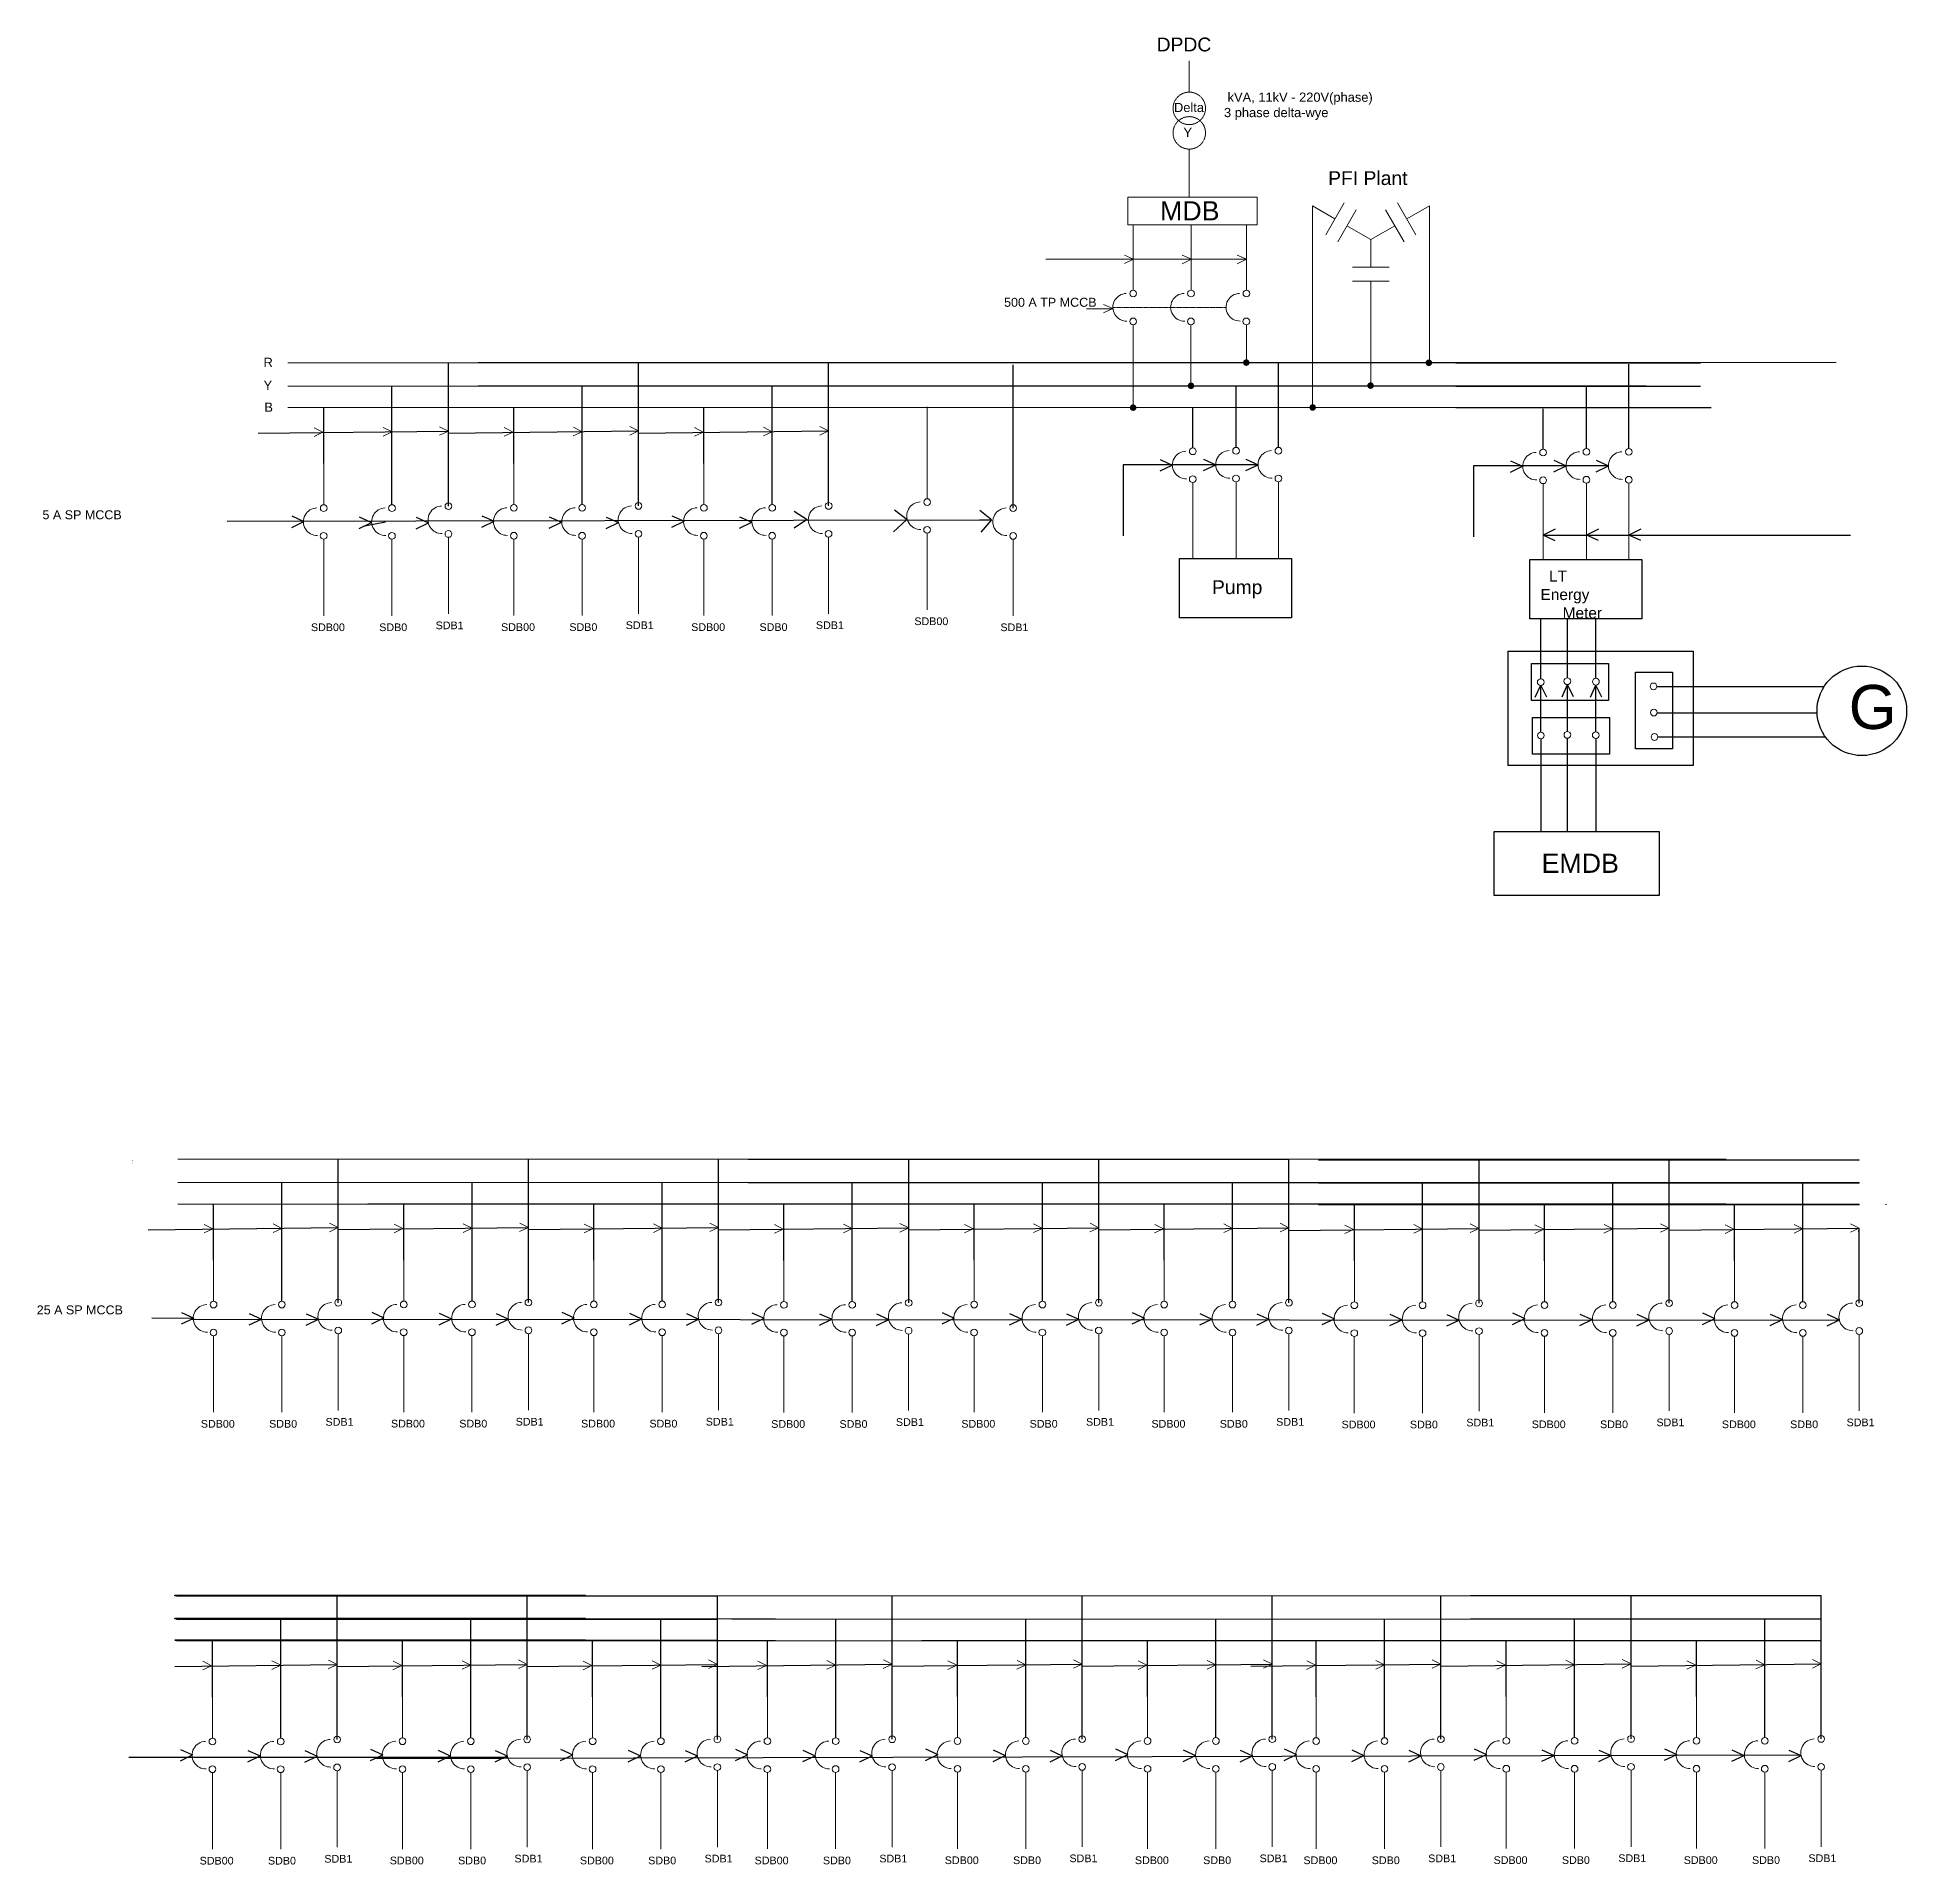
# Model space of a CAD drawing. Header units: millimetres. Extents: x 11219 to 18527, y 1494 to 8641.
import ezdxf

# ---------------------------------------------------------------- set-up
doc = ezdxf.new("R2010")
doc.units = ezdxf.units.MM
doc.linetypes.add('DASHED', pattern=[0.75, 0.5, -0.25])
doc.linetypes.add('HIDDEN', pattern=[0.375, 0.25, -0.125])
for name, color, linetype, lineweight in [('SBD', 2, 'Continuous', 0), ('switchboard', 2, 'Continuous', 0), ('switchboard_text', 2, 'Continuous', 0)]:
    doc.layers.add(name, color=color, linetype=linetype, lineweight=lineweight)
doc.styles.get("Standard").update_dxf_attribs({"font": 'arial.ttf'})

msp = doc.modelspace()

# ---------------------------------------------------------------- hatches: boundary and pattern name
at = {"layer": 'switchboard'}
h = msp.add_hatch(color=7, dxfattribs=at)
edge = h.paths.add_edge_path()
edge.add_arc((15945.6, 7368.8), 12.9, 0, 360)
h = msp.add_hatch(color=7, dxfattribs=at)
edge = h.paths.add_edge_path()
edge.add_arc((16659.2, 7368), 12.9, 0, 360)
h = msp.add_hatch(color=7, dxfattribs=at)
edge = h.paths.add_edge_path()
edge.add_arc((15729.4, 7278.1), 12.9, 0, 360)
h = msp.add_hatch(color=7, dxfattribs=at)
edge = h.paths.add_edge_path()
edge.add_arc((16431.4, 7278.8), 12.9, 0, 360)
h = msp.add_hatch(color=7, dxfattribs=at)
edge = h.paths.add_edge_path()
edge.add_arc((15503.2, 7192.6), 12.9, 0, 360)
h = msp.add_hatch(color=7, dxfattribs=at)
edge = h.paths.add_edge_path()
edge.add_arc((16205.2, 7193.3), 12.9, 0, 360)

# ---------------------------------------------------------------- linework, layer by layer
at = {"color": 1}
for p, q in [((12826.3, 6807.4), (12826.3, 7368)), ((13569.6, 6808.1), (13569.6, 7368.7)), ((14312.9, 6808.1), (14312.9, 7368.7)), ((15034.3, 6799.8), (15034.3, 7360.4)), ((12395.9, 3692.1), (12395.9, 4252.7)), ((13139.1, 3692.8), (13139.1, 4253.4)), ((13882.4, 3692.8), (13882.4, 4253.4)), ((14625.7, 3691.4), (14625.7, 4251.9)), ((15369, 3692.1), (15369, 4252.7)), ((16112.3, 3692.1), (16112.3, 4252.7)), ((16855.5, 3689.5), (16855.5, 4250)), ((17598.8, 3690.2), (17598.8, 4250.7)), ((18342.1, 4250), (18342.1, 4250.7)), ((18342.1, 4159.1), (18342.1, 4161.8)), ((18342.1, 4074.9), (18342.1, 4077.6)), ((18342.1, 3690.2), (18342.1, 3983.6)), ((12391.2, 1983.5), (12391.2, 2544)), ((13134.5, 1984.2), (13134.5, 2544.7)), ((13877.8, 1984.2), (13877.8, 2544.7)), ((14560.9, 1984.4), (14560.9, 2545)), ((15304.1, 1985.2), (15304.1, 2545.7)), ((16047.4, 1985.2), (16047.4, 2545.7)), ((16706.5, 1985), (16706.5, 2545.6)), ((17449.7, 1985.7), (17449.7, 2546.3)), ((18193, 1985.7), (18193, 2546.3))]:
    msp.add_line(p, q, dxfattribs=at)
at = {"color": 40, "true_color": 0xf8d731}
for p, q in [((12605.8, 6813), (12605.8, 7277.1)), ((13349.1, 6813.7), (13349.1, 7277.8)), ((14092.4, 6813.7), (14092.4, 7277.8)), ((12082.9, 7092.5), (12826.4, 7100.8)), ((12826.2, 7093.2), (13569.6, 7101.5)), ((13569.4, 7093.2), (14312.9, 7101.5)), ((11961.2, 6749.2), (14912.6, 6754.4)), ((12499.7, 6730.9), (12580.3, 6746.2)), ((14228.6, 6753.2), (14178.2, 6786.1)), ((14226.8, 6753.2), (14178.2, 6721.5)), ((14616.8, 6753.9), (14566.5, 6707.1)), ((14620.4, 6753.9), (14570.1, 6791.5)), ((14902.6, 6754.4), (14949.4, 6754.4)), ((14949.4, 6754.4), (14904.4, 6789.7)), ((14904.4, 6789.7), (14904.4, 6789.7)), ((14949.4, 6754.4), (14908, 6705.3)), ((12175.4, 3697.7), (12175.4, 4161.8)), ((12918.6, 3698.4), (12918.6, 4162.5)), ((13661.9, 3698.4), (13661.9, 4162.5)), ((14405.2, 3697), (14405.2, 4161)), ((15148.5, 3697.7), (15148.5, 4161.8)), ((15891.8, 3697.7), (15891.8, 4161.8)), ((16635, 3695.1), (16635, 4159.1)), ((17378.3, 3695.8), (17378.3, 4159.8)), ((18121.6, 3695.8), (18121.6, 4159.8)), ((18446.6, 4074.9), (18446.6, 4077.6)), ((11652.4, 3977.1), (12395.9, 3985.5)), ((12395.7, 3977.8), (13139.2, 3986.2)), ((13139, 3977.8), (13882.5, 3986.2)), ((13882.3, 3976.4), (14625.8, 3984.7)), ((14625.6, 3977.1), (15369, 3985.4)), ((15368.8, 3977.1), (16112.3, 3985.4)), ((16112.1, 3974.5), (16855.6, 3982.8)), ((16855.4, 3975.2), (17598.9, 3983.5)), ((17598.7, 3975.2), (18342.2, 3983.5)), ((18337.3, 3972.4), (18342.1, 3972.5)), ((11667.1, 3632.5), (11828.7, 3630.9)), ((18258.9, 3622.5), (11820.1, 3626.7)), ((11757.1, 2546.1), (11757.1, 2548.7)), ((11757.1, 2455.2), (11757.1, 2457.8)), ((12170.7, 1989.1), (12170.7, 2453.1)), ((12914, 1989.8), (12914, 2453.8)), ((13657.3, 1989.8), (13657.3, 2453.8)), ((14340.4, 1990), (14340.4, 2454.1)), ((15083.6, 1990.7), (15083.6, 2454.8)), ((15826.9, 1990.7), (15826.9, 2454.8)), ((16486, 1990.6), (16486, 2454.7)), ((17229.2, 1991.3), (17229.2, 2455.4)), ((17972.5, 1991.3), (17972.5, 2455.4)), ((11757.1, 2269.7), (12391.3, 2276.8)), ((12391.1, 2269.2), (13134.6, 2277.5)), ((13134.4, 2269.2), (13877.9, 2277.5)), ((13817.4, 2269.5), (14560.9, 2277.8)), ((14560.7, 2270.2), (15304.2, 2278.5)), ((15304, 2270.2), (16047.5, 2278.5)), ((15963, 2270), (16706.5, 2278.3)), ((16706.3, 2270.7), (17449.8, 2279.1)), ((17449.6, 2270.7), (18193.1, 2279.1)), ((13058, 1912.6), (11576.9, 1912.6)), ((18112.4, 1921.8), (12535.9, 1907.7))]:
    msp.add_line(p, q, dxfattribs=at)
at = {"color": 5}
for p, q in [((12338.8, 6973.5), (12338.8, 7192.9)), ((13082.1, 6974.2), (13082.1, 7193.6)), ((13825.4, 6974.2), (13825.4, 7193.6)), ((11908.4, 3858.2), (11908.4, 4077.6)), ((12651.6, 3858.9), (12651.6, 4078.3)), ((13394.9, 3858.9), (13394.9, 4078.3)), ((14138.2, 3857.5), (14138.2, 4076.9)), ((14881.5, 3858.2), (14881.5, 4077.6)), ((15624.8, 3858.2), (15624.8, 4077.6)), ((16368, 3855.6), (16368, 4074.9)), ((17111.3, 3856.3), (17111.3, 4075.6)), ((17854.6, 3856.3), (17854.6, 4075.6)), ((11903.7, 2149.6), (11903.7, 2369)), ((12647, 2150.3), (12647, 2369.7)), ((13390.3, 2150.3), (13390.3, 2369.7)), ((14073.4, 2150.5), (14073.4, 2369.9)), ((14816.6, 2151.2), (14816.6, 2370.6)), ((15559.9, 2151.2), (15559.9, 2370.6)), ((16219, 2151.1), (16219, 2370.5)), ((16962.2, 2151.8), (16962.2, 2371.2)), ((17705.5, 2151.8), (17705.5, 2371.2))]:
    msp.add_line(p, q, dxfattribs=at)
at = {"layer": 'SBD', "lineweight": 25, "ltscale": 10}
for p, q in [((16071.2, 7037.2), (16071.2, 7367.5)), ((17440.9, 7032.7), (17440.9, 7363.1)), ((15905.5, 7037.2), (15905.5, 7276.6)), ((17275.2, 7032.7), (17275.2, 7272.2)), ((15736.2, 7034.9), (15736.2, 7192.5)), ((17105.9, 7030.4), (17105.9, 7188)), ((15991.7, 6969.1), (15464.8, 6969.1)), ((15464.8, 6969.1), (15464.8, 6691.6)), ((15608.4, 6989.6), (15656.3, 6968)), ((15608.4, 6944.8), (15656.3, 6968)), ((15778.6, 6991.1), (15826.5, 6969.5)), ((15778.6, 6946.3), (15826.5, 6969.5)), ((15943.9, 6991.1), (15991.8, 6969.5)), ((15943.9, 6946.3), (15991.8, 6969.5)), ((17361.4, 6964.6), (16834.5, 6964.6)), ((16834.5, 6964.6), (16834.5, 6687.1)), ((16978.1, 6985.1), (17026, 6963.5)), ((16978.1, 6940.3), (17026, 6963.5)), ((17148.3, 6986.7), (17196.2, 6965.1)), ((17148.3, 6941.9), (17196.2, 6965.1)), ((17313.6, 6986.7), (17361.5, 6965.1)), ((17313.6, 6941.9), (17361.5, 6965.1)), ((12213.6, 6768.9), (12261.5, 6747.3)), ((12213.6, 6724.1), (12261.5, 6747.3)), ((12477.6, 6765), (12525.5, 6743.4)), ((12477.6, 6720.2), (12525.5, 6743.4)), ((12700.4, 6763.9), (12748.3, 6742.3)), ((12700.4, 6719.1), (12748.3, 6742.3)), ((12956.9, 6769.6), (13004.7, 6748)), ((12956.9, 6724.8), (13004.7, 6748)), ((13220.9, 6765.7), (13268.8, 6744.1)), ((13220.9, 6720.9), (13268.8, 6744.1)), ((13443.7, 6764.6), (13491.6, 6743)), ((13443.7, 6719.8), (13491.6, 6743)), ((13700.2, 6769.6), (13748, 6748)), ((13700.2, 6724.8), (13748, 6748)), ((13964.2, 6765.7), (14012.1, 6744.1)), ((13964.2, 6720.9), (14012.1, 6744.1)), ((17153.6, 6716.9), (17105.8, 6693.7)), ((17105.8, 6694.1), (18307.9, 6694.1)), ((17153.6, 6672.1), (17105.8, 6693.7)), ((17323, 6717.5), (17275.1, 6694.3)), ((17323, 6672.7), (17275.1, 6694.3)), ((17488.6, 6717.5), (17440.7, 6694.3)), ((17488.6, 6672.7), (17440.7, 6694.3)), ((17096.5, 6132), (17096.5, 6366)), ((17201.7, 6135.4), (17201.7, 6366)), ((17311.9, 6133.9), (17311.9, 6366)), ((16968.6, 6239.6), (16968.6, 5793.2)), ((17075.5, 6059.9), (17097.1, 6107.8)), ((17120.3, 6059.9), (17097.1, 6107.8)), ((17097.1, 5923.4), (17097.1, 6105.8)), ((17180, 6061.8), (17201.6, 6109.7)), ((17224.8, 6061.8), (17201.6, 6109.7)), ((17201.6, 5925.7), (17201.6, 6109.3)), ((17291, 6060), (17312.6, 6107.8)), ((17335.9, 6060), (17312.6, 6107.8)), ((17312.6, 5924.9), (17312.6, 6107.7)), ((17550.8, 6102.6), (18205.3, 6102.6)), ((17552, 5999.5), (18177, 5999.5)), ((17096.6, 5897.2), (17096.6, 5534.3)), ((17200.5, 5899.5), (17200.5, 5534.3)), ((17311.7, 5898.7), (17311.7, 5534.3)), ((17554.4, 5905.7), (18209, 5905.7)), ((12526.4, 3654.3), (12574.3, 3632.7)), ((13269.7, 3654.3), (13317.6, 3632.7)), ((11783.2, 3653.6), (11831, 3632)), ((11783.2, 3608.8), (11831, 3632)), ((12047.2, 3649.7), (12095.1, 3628.1)), ((12047.2, 3604.9), (12095.1, 3628.1)), ((12270, 3648.6), (12317.9, 3627)), ((12270, 3603.8), (12317.9, 3627)), ((12526.4, 3609.5), (12574.3, 3632.7)), ((12790.5, 3650.4), (12838.3, 3628.8)), ((12790.5, 3605.6), (12838.3, 3628.8)), ((13013.3, 3649.3), (13061.1, 3627.7)), ((13013.3, 3604.5), (13061.1, 3627.7)), ((13269.7, 3609.5), (13317.6, 3632.7)), ((13533.7, 3650.4), (13581.6, 3628.8)), ((13533.7, 3605.6), (13581.6, 3628.8)), ((13756.6, 3649.3), (13804.4, 3627.7)), ((13756.6, 3604.5), (13804.4, 3627.7)), ((14013, 3652.9), (14060.9, 3631.3)), ((14013, 3608.1), (14060.9, 3631.3)), ((14277, 3648.9), (14324.9, 3627.3)), ((14277, 3604.1), (14324.9, 3627.3)), ((14499.8, 3647.9), (14547.7, 3626.3)), ((14499.8, 3603.1), (14547.7, 3626.3)), ((14756.3, 3653.6), (14804.2, 3632)), ((14756.3, 3608.8), (14804.2, 3632)), ((15020.3, 3649.6), (15068.2, 3628)), ((15020.3, 3604.8), (15068.2, 3628)), ((15243.1, 3648.6), (15291, 3627)), ((15243.1, 3603.8), (15291, 3627)), ((15499.6, 3653.6), (15547.4, 3632)), ((15499.6, 3608.8), (15547.4, 3632)), ((15763.6, 3649.6), (15811.5, 3628)), ((15763.6, 3604.8), (15811.5, 3628)), ((15986.4, 3648.6), (16034.3, 3627)), ((15986.4, 3603.8), (16034.3, 3627)), ((16242.8, 3651), (16290.7, 3629.4)), ((16242.8, 3606.1), (16290.7, 3629.4)), ((16506.9, 3647), (16554.7, 3625.4)), ((16506.9, 3602.2), (16554.7, 3625.4)), ((16729.7, 3646), (16777.6, 3624.3)), ((16729.7, 3601.1), (16777.6, 3624.3)), ((16986.1, 3651.7), (17034, 3630.1)), ((16986.1, 3606.8), (17034, 3630.1)), ((17250.2, 3647.7), (17298, 3626.1)), ((17250.2, 3602.9), (17298, 3626.1)), ((17473, 3646.7), (17520.8, 3625.1)), ((17473, 3601.8), (17520.8, 3625.1)), ((17729.4, 3651.7), (17777.3, 3630.1)), ((17729.4, 3606.8), (17777.3, 3630.1)), ((17993.4, 3647.7), (18041.3, 3626.1)), ((17993.4, 3602.9), (18041.3, 3626.1)), ((18216.2, 3646.7), (18264.1, 3625.1)), ((18216.2, 3601.8), (18264.1, 3625.1)), ((11778.5, 1945), (11826.4, 1923.4)), ((11778.5, 1900.2), (11826.4, 1923.4)), ((12042.6, 1941), (12090.4, 1919.4)), ((12042.6, 1896.2), (12090.4, 1919.4)), ((12265.4, 1940), (12313.2, 1918.4)), ((12265.4, 1895.2), (12313.2, 1918.4)), ((12521.8, 1945.7), (12569.7, 1924.1)), ((12521.8, 1900.9), (12569.7, 1924.1)), ((12785.8, 1941.7), (12833.7, 1920.1)), ((12785.8, 1896.9), (12833.7, 1920.1)), ((13008.6, 1940.7), (13056.5, 1919.1)), ((13008.6, 1895.9), (13056.5, 1919.1)), ((13265.1, 1945.7), (13313, 1924.1)), ((13265.1, 1900.9), (13313, 1924.1)), ((13529.1, 1941.7), (13577, 1920.1)), ((13529.1, 1896.9), (13577, 1920.1)), ((13751.9, 1940.7), (13799.8, 1919.1)), ((13751.9, 1895.9), (13799.8, 1919.1)), ((13948.1, 1945.9), (13996, 1924.3)), ((13948.1, 1901.1), (13996, 1924.3)), ((14212.2, 1942), (14260, 1920.4)), ((14212.2, 1897.2), (14260, 1920.4)), ((14435, 1940.9), (14482.9, 1919.3)), ((14435, 1896.1), (14482.9, 1919.3)), ((14691.4, 1946.7), (14739.3, 1925.1)), ((14691.4, 1901.8), (14739.3, 1925.1)), ((14955.5, 1942.7), (15003.3, 1921.1)), ((14955.5, 1897.9), (15003.3, 1921.1)), ((15178.3, 1941.6), (15226.1, 1920)), ((15178.3, 1896.8), (15226.1, 1920)), ((15434.7, 1946.7), (15482.6, 1925.1)), ((15434.7, 1901.8), (15482.6, 1925.1)), ((15698.7, 1942.7), (15746.6, 1921.1)), ((15698.7, 1897.9), (15746.6, 1921.1)), ((15921.5, 1941.6), (15969.4, 1920)), ((15921.5, 1896.8), (15969.4, 1920)), ((16093.8, 1946.5), (16141.6, 1924.9)), ((16093.8, 1901.7), (16141.6, 1924.9)), ((16357.8, 1942.6), (16405.7, 1921)), ((16357.8, 1897.7), (16405.7, 1921)), ((16580.6, 1941.5), (16628.5, 1919.9)), ((16580.6, 1896.7), (16628.5, 1919.9)), ((16837, 1947.2), (16884.9, 1925.6)), ((16837, 1902.4), (16884.9, 1925.6)), ((17101.1, 1943.3), (17148.9, 1921.7)), ((17101.1, 1898.4), (17148.9, 1921.7)), ((17323.9, 1942.2), (17371.7, 1920.6)), ((17323.9, 1897.4), (17371.7, 1920.6)), ((17580.3, 1947.2), (17628.2, 1925.6)), ((17580.3, 1902.4), (17628.2, 1925.6)), ((17844.3, 1943.3), (17892.2, 1921.7)), ((17844.3, 1898.4), (17892.2, 1921.7)), ((18067.1, 1942.2), (18115, 1920.6)), ((18067.1, 1897.4), (18115, 1920.6))]:
    msp.add_line(p, q, dxfattribs=at)
at = {"layer": 'SBD', "color": 1, "lineweight": 25, "ltscale": 10}
msp.add_line((16765.3, 7368), (17720.8, 7368), dxfattribs=at)
at = {"layer": 'SBD', "color": 2, "lineweight": 25, "ltscale": 10}
msp.add_line((16765.3, 7277.1), (17720.8, 7277.1), dxfattribs=at)
at = {"layer": 'SBD', "color": 5, "lineweight": 25, "ltscale": 10}
msp.add_line((16765.3, 7192.9), (17762.6, 7192.9), dxfattribs=at)
at = {"layer": 'SBD', "lineweight": 25, "ltscale": 10}
for points in [[(15684.9, 6602.7), (16122.5, 6602.7), (16122.5, 6370.4), (15684.9, 6370.4)], [(17054.6, 6598.2), (17492.2, 6598.2), (17492.2, 6366), (17054.6, 6366)], [(17060.4, 6191.5), (17361.4, 6191.5), (17361.4, 6047.3), (17060.4, 6047.3)], [(17467.3, 5857.6), (17467.3, 6158.6), (17611.6, 6158.6), (17611.6, 5857.6)], [(17064.5, 5981.3), (17365.5, 5981.3), (17365.5, 5837), (17064.5, 5837)], [(16914.6, 5534.3), (17559.2, 5534.3), (17559.2, 5284.8), (16914.6, 5284.8)]]:
    msp.add_lwpolyline(points, close=True, dxfattribs=at)
msp.add_lwpolyline([(16968.6, 6239.6), (17692.9, 6239.6), (17692.9, 5793.2), (16968.6, 5793.2)], dxfattribs=at)
msp.add_circle((18351.9, 6006.9), 175.1, dxfattribs=at)
at = {"layer": 'switchboard'}
for p, q in [((15722.7, 8426.6), (15722.7, 8549.3)), ((15722.7, 8203.7), (15722.7, 8015.5)), ((15483, 7907.3), (15483, 8015.5)), ((15483, 8015.5), (15988.7, 8015.5)), ((15988.7, 8015.5), (15988.7, 7907.3)), ((16203.8, 7981.8), (16292.4, 7930.7)), ((16203.8, 7981.8), (16203.8, 7192.9)), ((16328.4, 7993), (16256.4, 7868.3)), ((16375.2, 7966), (16303.2, 7841.3)), ((16562.2, 7841.3), (16490.2, 7966)), ((16609, 7868.3), (16537, 7993)), ((16661.6, 7981.8), (16573, 7930.7)), ((16661.6, 7981.8), (16661.6, 7368)), ((15483, 7907.3), (15988.7, 7907.3)), ((15503.4, 7651.9), (15503.4, 7907.3)), ((15729.5, 7651.9), (15729.5, 7907.3)), ((15946, 7652), (15946, 7907.4)), ((16339.2, 7903.7), (16432.7, 7849.7)), ((16526.2, 7903.7), (16432.7, 7849.7)), ((16432.7, 7741.7), (16432.7, 7849.7)), ((16360.7, 7741.7), (16504.7, 7741.7)), ((16360.7, 7687.7), (16504.7, 7687.7)), ((16432.7, 7277.1), (16432.7, 7687.7)), ((15503.3, 7516.8), (15503.3, 7192.9)), ((15729.3, 7516.8), (15729.3, 7277.1)), ((15945.8, 7516.9), (15945.8, 7368)), ((12198.9, 7277.1), (16765.3, 7277.1)), ((12942.2, 7277.8), (17508.6, 7277.8)), ((13082.5, 7192.9), (12198.9, 7192.9)), ((13825.8, 7193.6), (12942.2, 7193.6)), ((15736.1, 6899.8), (15736.1, 6602.7)), ((15905.4, 6902.1), (15905.4, 6602.7)), ((16071, 6902.1), (16071, 6602.7)), ((17105.8, 6895.3), (17105.8, 6598.2)), ((17275.1, 6897.6), (17275.1, 6598.2)), ((17440.7, 6897.6), (17440.7, 6598.2)), ((12338.7, 6677.9), (12338.7, 6378.5)), ((12605.7, 6677.9), (12605.7, 6378.5)), ((12826.2, 6685.4), (12826.2, 6386)), ((13081.9, 6678.6), (13081.9, 6379.2)), ((13348.9, 6678.6), (13348.9, 6379.2)), ((13569.4, 6686.1), (13569.4, 6386.7)), ((13825.2, 6678.6), (13825.2, 6379.2)), ((14092.2, 6678.6), (14092.2, 6379.2)), ((14312.7, 6686.1), (14312.7, 6386.7)), ((14697.7, 6701.4), (14697.7, 6402)), ((15034.1, 6677.8), (15034.1, 6378.4)), ((11768.5, 4161.8), (16334.9, 4161.8)), ((12511.8, 4162.5), (17078.2, 4162.5)), ((13255.1, 4162.5), (17821.4, 4162.5)), ((13998.3, 4161), (18342.1, 4161)), ((14741.6, 4161.8), (18342.1, 4161.8)), ((15484.9, 4161.8), (18342.1, 4161.8)), ((16228.2, 4159.1), (18342.1, 4159.1)), ((16971.5, 4159.8), (18342.1, 4159.8)), ((17714.7, 4159.8), (18342.1, 4159.8)), ((12652, 4077.6), (11768.5, 4077.6)), ((13395.3, 4078.3), (12511.8, 4078.3)), ((14138.6, 4078.3), (13255.1, 4078.3)), ((14881.9, 4076.9), (13998.3, 4076.9)), ((15625.2, 4077.6), (14741.6, 4077.6)), ((16368.5, 4077.6), (15484.9, 4077.6)), ((17111.7, 4074.9), (16228.2, 4074.9)), ((17855, 4075.6), (16971.5, 4075.6)), ((18342.1, 4075.6), (17714.7, 4075.6)), ((11908.2, 3562.6), (11908.2, 3263.2)), ((12175.2, 3562.6), (12175.2, 3263.2)), ((12395.7, 3570.1), (12395.7, 3270.7)), ((12651.5, 3563.3), (12651.5, 3263.9)), ((12918.5, 3563.3), (12918.5, 3263.9)), ((13139, 3570.8), (13139, 3271.4)), ((13394.8, 3563.3), (13394.8, 3263.9)), ((13661.8, 3563.3), (13661.8, 3263.9)), ((13882.3, 3570.8), (13882.3, 3271.4)), ((14138.1, 3561.9), (14138.1, 3262.5)), ((14405.1, 3561.9), (14405.1, 3262.5)), ((14625.6, 3569.4), (14625.6, 3270)), ((14881.3, 3562.6), (14881.3, 3263.2)), ((15148.3, 3562.6), (15148.3, 3263.2)), ((15368.8, 3570.1), (15368.8, 3270.7)), ((15624.6, 3562.6), (15624.6, 3263.2)), ((15891.6, 3562.6), (15891.6, 3263.2)), ((16112.1, 3570.1), (16112.1, 3270.7)), ((16367.9, 3560), (16367.9, 3260.5)), ((16634.9, 3560), (16634.9, 3260.5)), ((16855.4, 3567.5), (16855.4, 3268)), ((17111.2, 3560.7), (17111.2, 3261.3)), ((17378.2, 3560.7), (17378.2, 3261.3)), ((17598.7, 3568.2), (17598.7, 3268.8)), ((17854.5, 3560.7), (17854.5, 3261.3)), ((18121.5, 3560.7), (18121.5, 3261.3)), ((18342, 3568.2), (18342, 3268.8)), ((11757.1, 2457.8), (13361.8, 2457.8)), ((11757.1, 2457.8), (12618.5, 2457.8)), ((11757.1, 2457.1), (11875.2, 2457.1)), ((11757.1, 2455.9), (13877.8, 2455.9)), ((11757.1, 2455.9), (13877.8, 2455.9)), ((11757.1, 2455.2), (14105, 2455.2)), ((11763.9, 2453.1), (13877.8, 2453.1)), ((12507.2, 2453.8), (13877.8, 2453.8)), ((13250.4, 2453.8), (13877.8, 2453.8)), ((13933.5, 2454.1), (18193, 2454.1)), ((14676.8, 2454.8), (18193, 2454.8)), ((15420, 2454.8), (18193, 2454.8)), ((16079.1, 2454.7), (18193, 2454.7)), ((16822.4, 2455.4), (18193, 2455.4)), ((17565.7, 2455.4), (18193, 2455.4)), ((11908.8, 2371.7), (11757.1, 2371.7)), ((12647.4, 2369), (11763.9, 2369)), ((13390.7, 2369.7), (12507.2, 2369.7)), ((14134, 2369.7), (13250.4, 2369.7)), ((14817, 2369.9), (13933.5, 2369.9)), ((15560.3, 2370.6), (14676.8, 2370.6)), ((16303.6, 2370.6), (15420, 2370.6)), ((16962.6, 2370.5), (16079.1, 2370.5)), ((17705.9, 2371.2), (16822.4, 2371.2)), ((18193, 2371.2), (17565.7, 2371.2)), ((11903.6, 1854), (11903.6, 1554.6)), ((12170.6, 1854), (12170.6, 1554.6)), ((12391.1, 1861.5), (12391.1, 1562.1)), ((12646.9, 1854.7), (12646.9, 1555.3)), ((12913.9, 1854.7), (12913.9, 1555.3)), ((13134.4, 1862.2), (13134.4, 1562.8)), ((13390.2, 1854.7), (13390.2, 1555.3)), ((13657.2, 1854.7), (13657.2, 1555.3)), ((13877.7, 1862.2), (13877.7, 1562.8)), ((14073.2, 1854.9), (14073.2, 1555.5)), ((14340.2, 1854.9), (14340.2, 1555.5)), ((14560.7, 1862.4), (14560.7, 1563)), ((14816.5, 1855.7), (14816.5, 1556.2)), ((15083.5, 1855.7), (15083.5, 1556.2)), ((15304, 1863.2), (15304, 1563.7)), ((15559.8, 1855.7), (15559.8, 1556.2)), ((15826.8, 1855.7), (15826.8, 1556.2)), ((16047.3, 1863.2), (16047.3, 1563.7)), ((16218.8, 1855.5), (16218.8, 1556.1)), ((16485.8, 1855.5), (16485.8, 1556.1)), ((16706.3, 1863), (16706.3, 1563.6)), ((16962.1, 1856.2), (16962.1, 1556.8)), ((17229.1, 1856.2), (17229.1, 1556.8)), ((17449.6, 1863.7), (17449.6, 1564.3)), ((17705.4, 1856.2), (17705.4, 1556.8)), ((17972.4, 1856.2), (17972.4, 1556.8)), ((18192.9, 1863.7), (18192.9, 1564.3))]:
    msp.add_line(p, q, dxfattribs=at)
at = {"layer": 'switchboard', "color": 7}
for p, q in [((15730.8, 7772.9), (15161.6, 7772.9)), ((15504.9, 7773.1), (15469, 7789.3)), ((15504.9, 7773.1), (15469, 7755.7)), ((15731.3, 7772.8), (15695.4, 7789)), ((15731.3, 7772.8), (15695.4, 7755.4)), ((15731.3, 7772.8), (15946, 7772.8)), ((15946, 7772.8), (15910.1, 7789)), ((15946, 7772.8), (15910.1, 7755.4)), ((15423.6, 7579.2), (15320.9, 7579.2)), ((15423.6, 7580.3), (15387.7, 7596.5)), ((15423.6, 7580.3), (15387.7, 7562.9)), ((12335.8, 7096.3), (12301.3, 7079.9)), ((12335.8, 7096.3), (12301.5, 7113.6)), ((12605.9, 7097.8), (12571.4, 7081.4)), ((12605.9, 7097.8), (12571.6, 7115.1)), ((12826.4, 7100.8), (12791.9, 7084.4)), ((12826.4, 7100.8), (12792.1, 7118.1)), ((13079.1, 7097), (13044.6, 7080.6)), ((13079.1, 7097), (13044.8, 7114.3)), ((13349.1, 7098.5), (13314.6, 7082.1)), ((13349.1, 7098.5), (13314.9, 7115.8)), ((13569.6, 7101.5), (13535.1, 7085.1)), ((13569.6, 7101.5), (13535.4, 7118.8)), ((13822.4, 7097), (13787.9, 7080.6)), ((13822.4, 7097), (13788.1, 7114.3)), ((14092.4, 7098.5), (14057.9, 7082.1)), ((14092.4, 7098.5), (14058.2, 7115.8)), ((14312.9, 7101.5), (14278.4, 7085.1)), ((14312.9, 7101.5), (14278.7, 7118.8)), ((11905.4, 3981), (11870.9, 3964.6)), ((11905.4, 3981), (11871.1, 3998.3)), ((12175.4, 3982.5), (12140.9, 3966.1)), ((12175.4, 3982.5), (12141.2, 3999.8)), ((12395.9, 3985.5), (12361.4, 3969.1)), ((12395.9, 3985.5), (12361.7, 4002.8)), ((12648.6, 3981.7), (12614.2, 3965.3)), ((12648.6, 3981.7), (12614.4, 3999)), ((12918.7, 3983.2), (12884.2, 3966.8)), ((12918.7, 3983.2), (12884.5, 4000.5)), ((13139.2, 3986.2), (13104.7, 3969.8)), ((13139.2, 3986.2), (13105, 4003.5)), ((13391.9, 3981.7), (13357.4, 3965.3)), ((13391.9, 3981.7), (13357.7, 3999)), ((13662, 3983.2), (13627.5, 3966.8)), ((13662, 3983.2), (13627.7, 4000.5)), ((13882.5, 3986.2), (13848, 3969.8)), ((13882.5, 3986.2), (13848.2, 4003.5)), ((14135.2, 3980.2), (14100.7, 3963.9)), ((14135.2, 3980.2), (14101, 3997.6)), ((14405.3, 3981.7), (14370.8, 3965.4)), ((14405.3, 3981.7), (14371, 3999.1)), ((14625.8, 3984.7), (14591.3, 3968.4)), ((14625.8, 3984.7), (14591.5, 4002.1)), ((14878.5, 3980.9), (14844, 3964.6)), ((14878.5, 3980.9), (14844.2, 3998.3)), ((15148.5, 3982.4), (15114.1, 3966.1)), ((15148.5, 3982.4), (15114.3, 3999.8)), ((15369, 3985.4), (15334.6, 3969.1)), ((15369, 3985.4), (15334.8, 4002.8)), ((15621.8, 3980.9), (15587.3, 3964.6)), ((15621.8, 3980.9), (15587.5, 3998.3)), ((15891.8, 3982.4), (15857.3, 3966.1)), ((15891.8, 3982.4), (15857.6, 3999.8)), ((16112.3, 3985.4), (16077.8, 3969.1)), ((16112.3, 3985.4), (16078.1, 4002.8)), ((16365, 3978.3), (16330.6, 3962)), ((16365, 3978.3), (16330.8, 3995.7)), ((16635.1, 3979.8), (16600.6, 3963.5)), ((16635.1, 3979.8), (16600.9, 3997.2)), ((16855.6, 3982.8), (16821.1, 3966.5)), ((16855.6, 3982.8), (16821.4, 4000.2)), ((17108.3, 3979), (17073.8, 3962.7)), ((17108.3, 3979), (17074.1, 3996.4)), ((17378.4, 3980.5), (17343.9, 3964.2)), ((17378.4, 3980.5), (17344.1, 3997.9)), ((17598.9, 3983.5), (17564.4, 3967.2)), ((17598.9, 3983.5), (17564.6, 4000.9)), ((17851.6, 3979), (17817.1, 3962.7)), ((17851.6, 3979), (17817.4, 3996.4)), ((18121.7, 3980.5), (18087.2, 3964.2)), ((18121.7, 3980.5), (18087.4, 3997.9)), ((18342.2, 3983.5), (18307.7, 3967.2)), ((18342.2, 3983.5), (18307.9, 4000.9)), ((11900.7, 2272.3), (11866.2, 2256)), ((11900.7, 2272.3), (11866.5, 2289.7)), ((12170.8, 2273.8), (12136.3, 2257.5)), ((12170.8, 2273.8), (12136.6, 2291.2)), ((12391.3, 2276.8), (12356.8, 2260.5)), ((12391.3, 2276.8), (12357.1, 2294.2)), ((12644, 2273), (12609.5, 2256.7)), ((12644, 2273), (12609.8, 2290.4)), ((12914.1, 2274.5), (12879.6, 2258.2)), ((12914.1, 2274.5), (12879.8, 2291.9)), ((13134.6, 2277.5), (13100.1, 2261.2)), ((13134.6, 2277.5), (13100.3, 2294.9)), ((13387.3, 2273), (13352.8, 2256.7)), ((13387.3, 2273), (13353, 2290.4)), ((13657.4, 2274.5), (13622.9, 2258.2)), ((13657.4, 2274.5), (13623.1, 2291.9)), ((13877.9, 2277.5), (13843.4, 2261.2)), ((13877.9, 2277.5), (13843.6, 2294.9)), ((14070.3, 2273.3), (14035.9, 2256.9)), ((14070.3, 2273.3), (14036.1, 2290.6)), ((14340.4, 2274.8), (14305.9, 2258.4)), ((14340.4, 2274.8), (14306.2, 2292.1)), ((14560.9, 2277.8), (14526.4, 2261.4)), ((14560.9, 2277.8), (14526.7, 2295.1)), ((14813.6, 2274), (14779.1, 2257.6)), ((14813.6, 2274), (14779.4, 2291.3)), ((15083.7, 2275.5), (15049.2, 2259.1)), ((15083.7, 2275.5), (15049.4, 2292.8)), ((15304.2, 2278.5), (15269.7, 2262.1)), ((15304.2, 2278.5), (15269.9, 2295.8)), ((15556.9, 2274), (15522.4, 2257.6)), ((15556.9, 2274), (15522.7, 2291.3)), ((15827, 2275.5), (15792.5, 2259.1)), ((15827, 2275.5), (15792.7, 2292.8)), ((16047.5, 2278.5), (16013, 2262.1)), ((16047.5, 2278.5), (16013.2, 2295.8)), ((16216, 2273.8), (16181.5, 2257.5)), ((16216, 2273.8), (16181.7, 2291.2)), ((16486, 2275.3), (16451.5, 2259)), ((16486, 2275.3), (16451.8, 2292.7)), ((16706.5, 2278.3), (16672, 2262)), ((16706.5, 2278.3), (16672.3, 2295.7)), ((16959.2, 2274.6), (16924.7, 2258.2)), ((16959.2, 2274.6), (16925, 2291.9)), ((17229.3, 2276.1), (17194.8, 2259.7)), ((17229.3, 2276.1), (17195.1, 2293.4)), ((17449.8, 2279.1), (17415.3, 2262.7)), ((17449.8, 2279.1), (17415.6, 2296.4)), ((17702.5, 2274.6), (17668, 2258.2)), ((17702.5, 2274.6), (17668.3, 2291.9)), ((17972.6, 2276.1), (17938.1, 2259.7)), ((17972.6, 2276.1), (17938.3, 2293.4)), ((18193.1, 2279.1), (18158.6, 2262.7)), ((18193.1, 2279.1), (18158.8, 2296.4))]:
    msp.add_line(p, q, dxfattribs=at)
at = {"layer": 'switchboard', "linetype": 'DASHED'}
msp.add_line((15423.9, 7583.8), (15866.5, 7583.9), dxfattribs=at)
at = {"layer": 'switchboard', "color": 1}
for p, q in [((12198.9, 7368), (16765.3, 7368)), ((12942.2, 7368.7), (17508.6, 7368.7)), ((13685.5, 7368.7), (18251.9, 7368.7)), ((11768.5, 4252.7), (16334.9, 4252.7)), ((12511.8, 4253.4), (17078.2, 4253.4)), ((13255.1, 4253.4), (17821.4, 4253.4)), ((13998.3, 4251.9), (16112.3, 4251.9)), ((14741.6, 4252.7), (16112.3, 4252.7)), ((15484.9, 4252.7), (16112.3, 4252.7)), ((16228.2, 4250), (18342.1, 4250)), ((16971.5, 4250.7), (18342.1, 4250.7)), ((17714.7, 4250.7), (18342.1, 4250.7)), ((11757.1, 2548.7), (13361.8, 2548.7)), ((11757.1, 2548.7), (12618.5, 2548.7)), ((11757.1, 2548), (11875.2, 2548)), ((11757.1, 2546.1), (14105, 2546.1)), ((11763.9, 2544), (13877.8, 2544)), ((12507.2, 2544.7), (13877.8, 2544.7)), ((13250.4, 2544.7), (13877.8, 2544.7)), ((13933.5, 2545), (18193, 2545)), ((14676.8, 2545.7), (18193, 2545.7)), ((15420, 2545.7), (18193, 2545.7)), ((16079.1, 2545.6), (18193, 2545.6)), ((16822.4, 2546.3), (18193, 2546.3)), ((17565.7, 2546.3), (18193, 2546.3))]:
    msp.add_line(p, q, dxfattribs=at)
at = {"layer": 'switchboard', "color": 5}
for p, q in [((12198.9, 7192.9), (16765.3, 7192.9)), ((12942.2, 7193.6), (17508.6, 7193.6)), ((12338.8, 6813), (12338.8, 6979.7)), ((13082.1, 6813.7), (13082.1, 6980.4)), ((13825.4, 6813.7), (13825.4, 6980.4)), ((11768.5, 4077.6), (16334.9, 4077.6)), ((12511.8, 4078.3), (17078.2, 4078.3)), ((13255.1, 4078.3), (17821.4, 4078.3)), ((13998.3, 4076.9), (18342.1, 4076.9)), ((14741.6, 4077.6), (18342.1, 4077.6)), ((15484.9, 4077.6), (18342.1, 4077.6)), ((16228.2, 4074.9), (18342.1, 4074.9)), ((16971.5, 4075.6), (18342.1, 4075.6)), ((17714.7, 4075.6), (18342.1, 4075.6)), ((11908.4, 3697.7), (11908.4, 3864.3)), ((12651.6, 3698.4), (12651.6, 3865.1)), ((13394.9, 3698.4), (13394.9, 3865.1)), ((14138.2, 3697), (14138.2, 3863.6)), ((14881.5, 3697.7), (14881.5, 3864.3)), ((15624.8, 3697.7), (15624.8, 3864.3)), ((16368, 3695.1), (16368, 3861.7)), ((17111.3, 3695.8), (17111.3, 3862.4)), ((17854.6, 3695.8), (17854.6, 3862.4)), ((11757.1, 2373.6), (13361.8, 2373.6)), ((11757.1, 2373.6), (12618.5, 2373.6)), ((11757.1, 2372.9), (11875.2, 2372.9)), ((11757.1, 2371.7), (13877.8, 2371.7)), ((11757.1, 2371.7), (13877.8, 2371.7)), ((11757.1, 2371), (14105, 2371)), ((11763.9, 2369), (13877.8, 2369)), ((12507.2, 2369.7), (13877.8, 2369.7)), ((13250.4, 2369.7), (13877.8, 2369.7)), ((13933.5, 2369.9), (18193, 2369.9)), ((14676.8, 2370.6), (18193, 2370.6)), ((15420, 2370.6), (18193, 2370.6)), ((16079.1, 2370.5), (18193, 2370.5)), ((16822.4, 2371.2), (18193, 2371.2)), ((17565.7, 2371.2), (18193, 2371.2)), ((11903.7, 1989.1), (11903.7, 2155.7)), ((12647, 1989.8), (12647, 2156.4)), ((13390.3, 1989.8), (13390.3, 2156.4)), ((14073.4, 1990), (14073.4, 2156.7)), ((14816.6, 1990.7), (14816.6, 2157.4)), ((15559.9, 1990.7), (15559.9, 2157.4)), ((16219, 1990.6), (16219, 2157.2)), ((16962.2, 1991.3), (16962.2, 2157.9)), ((17705.5, 1991.3), (17705.5, 2157.9))]:
    msp.add_line(p, q, dxfattribs=at)
at = {"layer": 'switchboard', "color": 2}
msp.add_line((14697.9, 6837.6), (14697.9, 7196.3), dxfattribs=at)
at = {"layer": 'switchboard', "linetype": 'HIDDEN'}
for centre in [(15722.7, 8363.1), (15722.7, 8267.2)]:
    msp.add_circle(centre, 63.5, dxfattribs=at)
at = {"layer": 'switchboard'}
for centre in [(15503.4, 7638.8), (15729.5, 7638.8), (15946, 7638.9), (15503.3, 7529.9), (15729.3, 7529.9), (15945.8, 7530), (15736.2, 7021.8), (15905.5, 7024.1), (16071.2, 7024.1), (17105.9, 7017.3), (17275.2, 7019.6), (17440.9, 7019.6), (15736.1, 6912.9), (15905.4, 6915.2), (16071, 6915.2), (17105.8, 6908.4), (17275.1, 6910.7), (17440.7, 6910.7), (12338.8, 6799.9), (12605.8, 6799.9), (12826.3, 6807.4), (13082.1, 6800.6), (13349.1, 6800.6), (13569.6, 6808.1), (13825.4, 6800.6), (14092.4, 6800.6), (14312.9, 6808.1), (14697.9, 6823.4), (15034.3, 6799.8), (14697.7, 6714.5), (12338.7, 6691), (12605.7, 6691), (12826.2, 6698.5), (13081.9, 6691.7), (13348.9, 6691.7), (13569.4, 6699.2), (13825.2, 6691.7), (14092.2, 6691.7), (14312.7, 6699.2), (15034.1, 6690.9), (17096.7, 6118.9), (17200.7, 6122.4), (17312.5, 6120.8), (17537.7, 6102.5), (17538.9, 5999.8), (17096.9, 5910.3), (17200.8, 5912.6), (17311.6, 5911.8), (17541.3, 5904.5), (11908.4, 3684.6), (12175.4, 3684.6), (12395.9, 3692.1), (12651.6, 3685.3), (12918.6, 3685.3), (13139.1, 3692.8), (13394.9, 3685.3), (13661.9, 3685.3), (13882.4, 3692.8), (14138.2, 3683.9), (14405.2, 3683.9), (14625.7, 3691.4), (14881.5, 3684.6), (15148.5, 3684.6), (15369, 3692.1), (15624.8, 3684.6), (15891.8, 3684.6), (16112.3, 3692.1), (16368, 3682), (16635, 3682), (16855.5, 3689.5), (17111.3, 3682.7), (17378.3, 3682.7), (17598.8, 3690.2), (17854.6, 3682.7), (18121.6, 3682.7), (18342.1, 3690.2), (11908.2, 3575.7), (12175.2, 3575.7), (12395.7, 3583.2), (12651.5, 3576.4), (12918.5, 3576.4), (13139, 3583.9), (13394.8, 3576.4), (13661.8, 3576.4), (13882.3, 3583.9), (14138.1, 3575), (14405.1, 3575), (14625.6, 3582.5), (14881.3, 3575.7), (15148.3, 3575.7), (15368.8, 3583.2), (15624.6, 3575.7), (15891.6, 3575.7), (16112.1, 3583.2), (16367.9, 3573.1), (16634.9, 3573.1), (16855.4, 3580.6), (17111.2, 3573.8), (17378.2, 3573.8), (17598.7, 3581.3), (17854.5, 3573.8), (18121.5, 3573.8), (18342, 3581.3), (11903.7, 1976), (12170.7, 1976), (12391.2, 1983.5), (12647, 1976.7), (12914, 1976.7), (13134.5, 1984.2), (13390.3, 1976.7), (13657.3, 1976.7), (13877.8, 1984.2), (14073.4, 1976.9), (14340.4, 1976.9), (14560.9, 1984.4), (14816.6, 1977.7), (15083.6, 1977.7), (15304.1, 1985.2), (15559.9, 1977.7), (15826.9, 1977.7), (16047.4, 1985.2), (16219, 1977.5), (16486, 1977.5), (16706.5, 1985), (16962.2, 1978.2), (17229.2, 1978.2), (17449.7, 1985.7), (17705.5, 1978.2), (17972.5, 1978.2), (18193, 1985.7), (11903.6, 1867.1), (12170.6, 1867.1), (12391.1, 1874.6), (12646.9, 1867.8), (12913.9, 1867.8), (13134.4, 1875.3), (13390.2, 1867.8), (13657.2, 1867.8), (13877.7, 1875.3), (14073.2, 1868), (14340.2, 1868), (14560.7, 1875.5), (14816.5, 1868.8), (15083.5, 1868.8), (15304, 1876.3), (15559.8, 1868.8), (15826.8, 1868.8), (16047.3, 1876.3), (16218.8, 1868.6), (16485.8, 1868.6), (16706.3, 1876.1), (16962.1, 1869.3), (17229.1, 1869.3), (17449.6, 1876.8), (17705.4, 1869.3), (17972.4, 1869.3), (18192.9, 1876.8)]:
    msp.add_circle(centre, 13.1, dxfattribs=at)
for centre in [(15477.9, 7585.1), (15703.9, 7585.1), (15920.4, 7585.2), (15710.7, 6968.1), (15880, 6970.4), (16045.6, 6970.4), (17080.4, 6963.6), (17249.7, 6965.9), (17415.3, 6965.9), (12313.3, 6746.2), (12580.3, 6746.2), (12800.8, 6753.7), (13056.5, 6746.9), (13323.5, 6746.9), (13544, 6754.4), (13799.8, 6746.9), (14066.8, 6746.9), (14287.3, 6754.4), (14672.3, 6769.7), (15008.7, 6746.1), (11882.8, 3630.9), (12149.8, 3630.9), (12370.3, 3638.4), (12626.1, 3631.6), (12893.1, 3631.6), (13113.6, 3639.1), (13369.4, 3631.6), (13636.4, 3631.6), (13856.9, 3639.1), (14112.7, 3630.2), (14379.7, 3630.2), (14600.2, 3637.7), (14855.9, 3630.9), (15122.9, 3630.9), (15343.4, 3638.4), (15599.2, 3630.9), (15866.2, 3630.9), (16086.7, 3638.4), (16342.5, 3628.3), (16609.5, 3628.3), (16830, 3635.8), (17085.8, 3629), (17352.8, 3629), (17573.3, 3636.5), (17829.1, 3629), (18096.1, 3629), (18316.6, 3636.5), (11878.2, 1922.3), (12145.2, 1922.3), (12365.7, 1929.8), (12621.5, 1923), (12888.5, 1923), (13109, 1930.5), (13364.8, 1923), (13631.8, 1923), (13852.3, 1930.5), (14047.8, 1923.2), (14314.8, 1923.2), (14535.3, 1930.7), (14791.1, 1923.9), (15058.1, 1923.9), (15278.6, 1931.4), (15534.4, 1923.9), (15801.4, 1923.9), (16021.9, 1931.4), (16193.4, 1923.8), (16460.4, 1923.8), (16680.9, 1931.3), (16936.7, 1924.5), (17203.7, 1924.5), (17424.2, 1932), (17680, 1924.5), (17947, 1924.5), (18167.5, 1932)]:
    msp.add_arc(centre, 54, 91.3607, 271.3607, dxfattribs=at)

# ---------------------------------------------------------------- texts
at = {"color": 7}
for s, p in [('500 A TP MCCB', (14998.7, 7587.1)), ('5 A SP MCCB', (11239.4, 6756.1)), ('25 A SP MCCB', (11217, 3646.3))]:
    msp.add_text(s, height=35, dxfattribs=at).set_placement(p)
at = {"color": 40, "true_color": 0xf8d731}
for s, p in [('Y', (11589.8, 4240)), ('R', (11590.9, 4245.7)), ('B', (11590.4, 4233.8))]:
    msp.add_text(s, height=2.5, dxfattribs=at).set_placement(p)
at = {"layer": 'switchboard_text', "attachment_point": 1}
for s, insert, char_height, width in [('DPDC', (15595.1, 8639.9), 54, 398.678), (' kVA, 11kV - 220V(phase)\\P3 phase delta-wye ', (15858.5, 8424.8), 36, 663.789), ('{\\C7;Delta}', (15663, 8384.7), 36, 324.151), ('{\\C7;Y}', (15700, 8287), 36, 324.151), ('PFI Plant', (16265.6, 8117.3), 54, 398.678), ('MDB', (15608.2, 8000), 75, 120.168), ('{\\C7;R}', (12103.7, 7387.6), 36, 324.151), ('{\\C7;Y}', (12103.7, 7298.2), 36, 324.151), ('{\\C7;B}', (12106.9, 7212.3), 36, 324.151), ('   Pump', (15748.7, 6517.4), 54, 248.343), ('{\\H2x;  LT Energy     ^IMeter     }', (17095.8, 6555.3), 21.6, 309.631), ('SDB00', (14648, 6372.1), 30, 120.168), ('SDB00', (12288.9, 6348.6), 30, 120.168), ('SDB0', (12555.9, 6348.6), 30, 120.168), ('SDB1', (12776.4, 6356.1), 30, 120.168), ('SDB00', (13032.2, 6349.3), 30, 120.168), ('SDB0', (13299.2, 6349.3), 30, 120.168), ('SDB1', (13519.7, 6356.8), 30, 120.168), ('SDB00', (13775.5, 6349.3), 30, 120.168), ('SDB0', (14042.5, 6349.3), 30, 120.168), ('SDB1', (14263, 6356.8), 30, 120.168), ('SDB1', (14984.4, 6348.5), 30, 120.168), ('   G', (18100.2, 6108), 172.23, 792.058), ('EMDB', (17099.7, 5448.2), 75, 120.168), ('SDB00', (11858.5, 3233.3), 30, 120.168), ('SDB0', (12125.5, 3233.3), 30, 120.168), ('SDB1', (12346, 3240.8), 30, 120.168), ('SDB00', (12601.8, 3234), 30, 120.168), ('SDB0', (12868.8, 3234), 30, 120.168), ('SDB1', (13089.3, 3241.5), 30, 120.168), ('SDB00', (13345.1, 3234), 30, 120.168), ('SDB0', (13612.1, 3234), 30, 120.168), ('SDB1', (13832.6, 3241.5), 30, 120.168), ('SDB00', (14088.3, 3232.6), 30, 120.168), ('SDB0', (14355.3, 3232.6), 30, 120.168), ('SDB1', (14575.8, 3240.1), 30, 120.168), ('SDB00', (14831.6, 3233.3), 30, 120.168), ('SDB0', (15098.6, 3233.3), 30, 120.168), ('SDB1', (15319.1, 3240.8), 30, 120.168), ('SDB00', (15574.9, 3233.3), 30, 120.168), ('SDB0', (15841.9, 3233.3), 30, 120.168), ('SDB1', (16062.4, 3240.8), 30, 120.168), ('SDB00', (16318.2, 3230.6), 30, 120.168), ('SDB0', (16585.2, 3230.6), 30, 120.168), ('SDB1', (16805.7, 3238.1), 30, 120.168), ('SDB00', (17061.5, 3231.3), 30, 120.168), ('SDB0', (17328.5, 3231.3), 30, 120.168), ('SDB1', (17549, 3238.8), 30, 120.168), ('SDB00', (17804.8, 3231.3), 30, 120.168), ('SDB0', (18071.8, 3231.3), 30, 120.168), ('SDB1', (18292.3, 3238.8), 30, 120.168), ('SDB1', (17399.9, 1534.4), 30, 120.168), ('SDB1', (18143.2, 1534.4), 30, 120.168), ('SDB00', (11853.9, 1524.7), 30, 120.168), ('SDB0', (12120.9, 1524.7), 30, 120.168), ('SDB1', (12341.4, 1532.2), 30, 120.168), ('SDB00', (12597.2, 1525.4), 30, 120.168), ('SDB0', (12864.2, 1525.4), 30, 120.168), ('SDB1', (13084.7, 1532.9), 30, 120.168), ('SDB00', (13340.4, 1525.4), 30, 120.168), ('SDB0', (13607.4, 1525.4), 30, 120.168), ('SDB1', (13827.9, 1532.9), 30, 120.168), ('SDB00', (14023.5, 1525.6), 30, 120.168), ('SDB0', (14290.5, 1525.6), 30, 120.168), ('SDB1', (14511, 1533.1), 30, 120.168), ('SDB00', (14766.8, 1526.3), 30, 120.168), ('SDB0', (15033.8, 1526.3), 30, 120.168), ('SDB1', (15254.3, 1533.8), 30, 120.168), ('SDB00', (15510.1, 1526.3), 30, 120.168), ('SDB0', (15777.1, 1526.3), 30, 120.168), ('SDB1', (15997.6, 1533.8), 30, 120.168), ('SDB00', (16169.1, 1526.2), 30, 120.168), ('SDB0', (16436.1, 1526.2), 30, 120.168), ('SDB1', (16656.6, 1533.7), 30, 120.168), ('SDB00', (16912.4, 1526.9), 30, 120.168), ('SDB0', (17179.4, 1526.9), 30, 120.168), ('SDB00', (17655.7, 1526.9), 30, 120.168), ('SDB0', (17922.7, 1526.9), 30, 120.168)]:
    msp.add_mtext(s, dxfattribs=dict(at, insert=insert, char_height=char_height, width=width))

doc.saveas('drawing.dxf')
